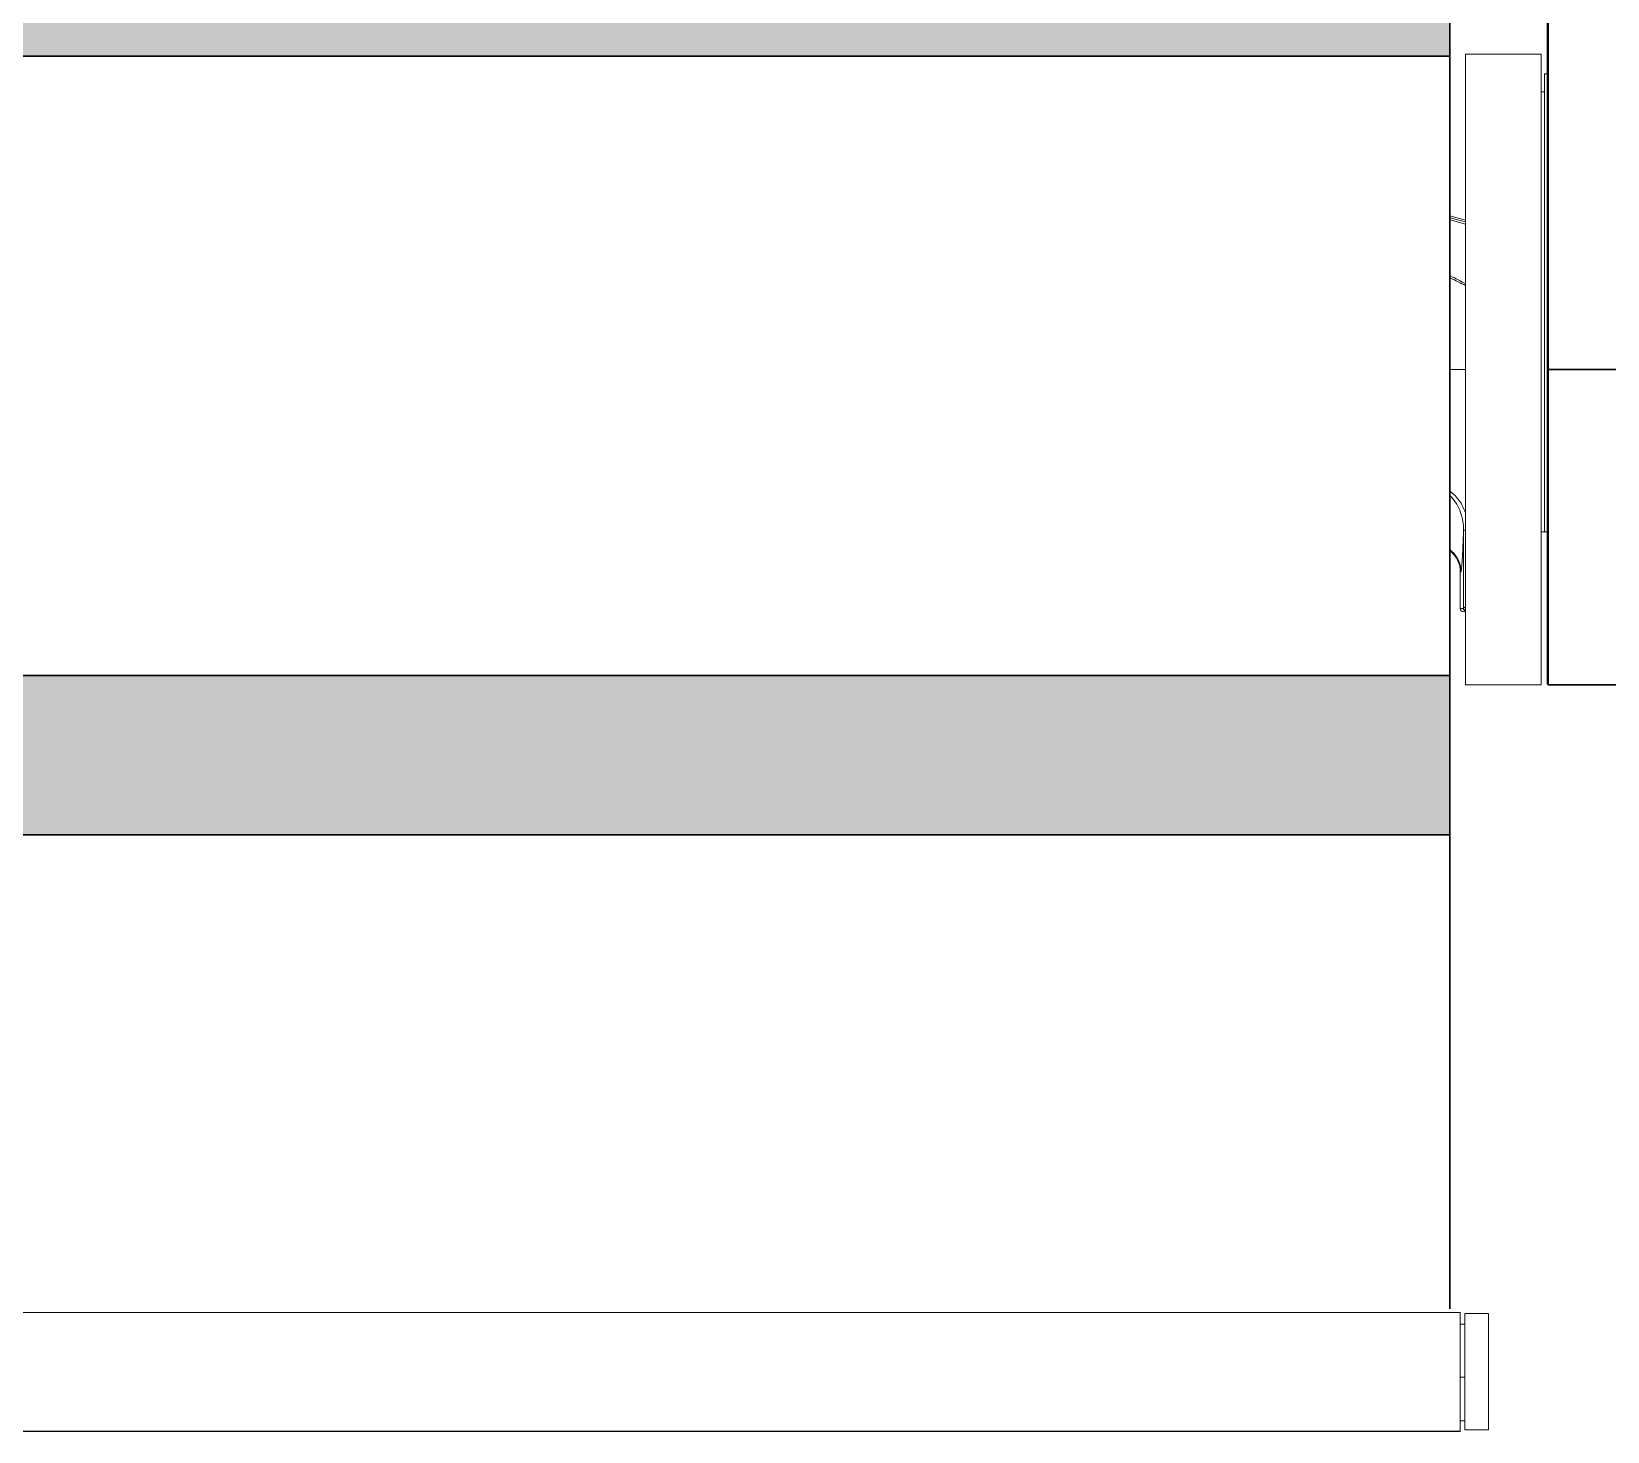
# Model space of a CAD drawing. Header units: inches. Extents: x 14.4 to 54.4, y 6.4 to 13.6.
# Drawn here: x 29.38 to 34.38, y 6.367 to 10.808 of the extents above; entities that cross this region are included whole.
import ezdxf

# ---------------------------------------------------------------- set-up
doc = ezdxf.new("R2010")
doc.units = ezdxf.units.IN
doc.header["$MEASUREMENT"] = 0
doc.layers.get('0').update_dxf_attribs({"true_color": 0xc2ced6})
for name, color, linetype, lineweight in [('FABRIC-ROLL', 7, 'Continuous', 30), ('HEMBAR', 7, 'Continuous', 9), ('HEMBAR-ENDCAP', 7, 'Continuous', 9), ('SHADE-BRACKET', 7, 'Continuous', 30), ('SUB-BRACKET', 7, 'Continuous', 18)]:
    doc.layers.add(name, color=color, linetype=linetype, lineweight=lineweight)

# ---------------------------------------------------------------- blocks, each defined once
blk = doc.blocks.new('HEMBAR-END-CAP2-085586')
at = {"layer": 'HEMBAR-ENDCAP', "lineweight": 0}
for p, q in [((24.0761, 9.2067), (24.0761, 9.2052)), ((24.1136, 9.2067), (24.0761, 9.2067)), ((24.0761, 9.1187), (24.0761, 9.2052)), ((24.1136, 9.2067), (24.1136, 9.2052)), ((24.1136, 9.1187), (24.1136, 9.2052)), ((24.0761, 9.1897), (24.0686, 9.1897)), ((24.0761, 9.1057), (24.0686, 9.1057)), ((24.0761, 9.1187), (24.0761, 9.1142)), ((24.0761, 9.0272), (24.0761, 9.1142)), ((24.1136, 9.1187), (24.1136, 9.1142)), ((24.1136, 9.0272), (24.1136, 9.1142)), ((24.0761, 9.0362), (24.0686, 9.0362)), ((24.0761, 9.0272), (24.0761, 9.0222)), ((24.1136, 9.0272), (24.1136, 9.0222)), ((24.1136, 9.0222), (24.0761, 9.0222))]:
    blk.add_line(p, q, dxfattribs=at)
blk = doc.blocks.new('HEMBAR-END-CAPS-085586')
blk.add_blockref('HEMBAR-END-CAP2-085586', (0, 0))
blk = doc.blocks.new('HEMBAR1-085586')
at = {"layer": 'HEMBAR', "lineweight": 0}
for p, q in [((24.0686, 9.2079), (14.5686, 9.2079)), ((24.0686, 9.2079), (24.0686, 9.2063)), ((24.0686, 9.1212), (24.0686, 9.2063)), ((24.0686, 9.1212), (24.0686, 9.114)), ((24.0686, 9.0272), (24.0686, 9.114)), ((24.0686, 9.0272), (24.0686, 9.0197)), ((24.0686, 9.0197), (14.5686, 9.0197)), ((24.0686, 9.0194), (14.5686, 9.0194)), ((24.0686, 9.0197), (24.0686, 9.0194))]:
    blk.add_line(p, q, dxfattribs=at)
blk = doc.blocks.new('HEMBAR-085586')
at = {"layer": 'FABRIC-ROLL', "lineweight": 0}
blk.add_blockref('HEMBAR1-085586', (0, 0), dxfattribs=at)
blk = doc.blocks.new('FABRIC-ROLL1-085586')
at = {"layer": 'FABRIC-ROLL', "transparency": 33554559, "extrusion": (0, 0, -1)}
h = blk.add_hatch(color=254, dxfattribs=at)
h.paths.add_polyline_path([(-23.4994, -1.128), (-23.4994, -1.6339), (-4.4994, -1.6339), (-4.4994, -1.128)])
h.paths.add_polyline_path([(-23.4994, 1.3425), (-23.4994, 0.8366), (-4.4994, 0.8366), (-4.4994, 1.3425)])
at = {"layer": 'FABRIC-ROLL', "linetype": 'Continuous'}
for p, q in [((23.4994, 0.8366), (23.4994, 1.3425)), ((4.4994, 0.8366), (23.4994, 0.8366)), ((23.4994, 0.8366), (23.4994, -1.128)), ((23.4994, -1.128), (4.4994, -1.128)), ((23.4994, -1.6339), (23.4994, -1.128)), ((4.4994, -1.6339), (23.4994, -1.6339)), ((23.4994, -1.6339), (23.4994, -3.1373))]:
    blk.add_line(p, q, dxfattribs=at)
at = {"layer": 'FABRIC-ROLL', "extrusion": (-1.8831e-34, 2.4935e-33, -1)}
for p, q in [((23.4994, 0.8366), (23.4994, 1.3425)), ((4.4994, 0.8366), (23.4994, 0.8366)), ((23.4994, -1.128), (4.4994, -1.128)), ((23.4994, -1.6339), (23.4994, -1.128)), ((4.4994, -1.6339), (23.4994, -1.6339))]:
    blk.add_line(p, q, dxfattribs=at)
blk = doc.blocks.new('CENTER-SHADE-BRACKET-085586')
at = {"layer": 'SHADE-BRACKET', "linetype": 'Continuous'}
for p, q in [((33.4396, 11.7338), (33.4416, 11.7358)), ((33.4396, 11.7338), (33.4396, 11.6758)), ((33.4396, 11.7338), (34.189, 11.7338)), ((33.4416, 11.7358), (34.1909, 11.7358)), ((33.6276, 11.7358), (33.6276, 11.6758)), ((34.1816, 11.6758), (34.1816, 11.7358)), ((34.1916, 11.7358), (34.1896, 11.7338)), ((34.1896, 11.7338), (34.1896, 8.7378)), ((34.1916, 11.7358), (34.1916, 8.7358)), ((34.1916, 11.7358), (34.5876, 11.7358)), ((34.5876, 8.7358), (34.5876, 11.7358)), ((34.5896, 11.7338), (34.5876, 11.7358)), ((35.3376, 11.7358), (34.5884, 11.7358)), ((34.5896, 8.7378), (34.5896, 11.7338)), ((35.3396, 11.7338), (34.5902, 11.7338)), ((34.5976, 11.7358), (34.5976, 11.6758)), ((35.1516, 11.6758), (35.1516, 11.7358)), ((35.3376, 11.7358), (35.3396, 11.7338)), ((35.3396, 11.6758), (35.3396, 11.7338)), ((34.1896, 9.7358), (34.5896, 9.7358)), ((34.1896, 8.7378), (34.1916, 8.7358)), ((34.1916, 8.7358), (34.5876, 8.7358)), ((34.5896, 8.7378), (34.5876, 8.7358))]:
    blk.add_line(p, q, dxfattribs=at)
blk = doc.blocks.new('SUB-BRACKETS-085586')
at = {"layer": 'SUB-BRACKET', "linetype": 'Continuous'}
for p, q in [((33.9296, 10.7358), (33.9296, 8.7358)), ((33.9296, 10.7358), (34.1696, 10.7358)), ((34.1696, 8.7358), (34.1696, 10.7358)), ((34.1796, 10.6733), (34.1796, 9.2208)), ((34.1896, 10.6733), (34.1796, 10.6733)), ((34.1796, 10.6168), (34.1696, 10.6168)), ((33.9296, 10.2093), (33.88, 10.2226)), ((33.9296, 10.2038), (33.88, 10.2169)), ((33.881, 10.2099), (33.88, 10.2102)), ((33.9296, 10.1968), (33.881, 10.2099)), ((33.8819, 10.0319), (33.88, 10.0328)), ((33.88, 10.0262), (33.8821, 10.0253)), ((33.8819, 10.0319), (33.8801, 10.0328)), ((33.8801, 10.0263), (33.8821, 10.0253)), ((33.88, 9.7358), (33.9296, 9.7358)), ((33.923, 9.2261), (33.9229, 8.9796)), ((33.9296, 9.2257), (33.923, 9.2261)), ((34.1896, 9.2208), (34.1696, 9.2208)), ((33.9126, 9.0933), (33.915, 9.0949)), ((33.9126, 8.9775), (33.9126, 9.0933)), ((33.9126, 8.9775), (33.9228, 8.9779)), ((33.9229, 8.9796), (33.9228, 8.9779)), ((33.923, 8.9675), (33.9296, 8.9677)), ((33.9296, 8.7358), (34.1696, 8.7358))]:
    blk.add_line(p, q, dxfattribs=at)
for centre, radius, start, end in [((32.9627, 8.1356), 2.1073, 62.6875, 64.1393), ((32.9686, 8.1221), 2.1111, 62.9184, 64.3603), ((33.8304, 9.2736), 0.0904, 54.9854, 56.6421), ((33.8226, 9.2704), 0.0867, 47.6767, 48.3408), ((33.822, 9.2697), 0.0875, 47.4881, 47.6774), ((33.8214, 9.2691), 0.0884, 46.779, 47.4872), ((33.8207, 9.2684), 0.0894, 46.5419, 46.7799), ((33.8199, 9.2675), 0.0906, 45.7211, 46.5407), ((33.829, 9.2716), 0.0928, 53.7251, 54.987), ((33.8192, 9.2667), 0.0917, 45.5524, 45.7224), ((33.8183, 9.2658), 0.093, 44.6032, 45.5506), ((33.8281, 9.2703), 0.0945, 53.083, 53.7269), ((33.8279, 9.0936), 0.0846, 51.4338, 51.9086), ((33.8299, 9.0947), 0.0851, 52.0692, 53.7331), ((33.8279, 9.0936), 0.0846, 51.0588, 51.4337), ((33.8278, 9.0935), 0.0848, 49.2259, 51.0583), ((33.83, 9.0948), 0.0849, 51.4237, 52.0689), ((33.83, 9.0948), 0.085, 49.6522, 51.4232), ((33.8277, 9.0933), 0.085, 359.9971, 49.2297), ((33.83, 9.0947), 0.085, 0.1451, 49.6771), ((33.9226, 8.9775), 0.01, 180.0107, 272.011), ((33.9329, 8.9779), 0.0101, 180.4376, 247.3227), ((33.9328, 8.9779), 0.00998, 247.3564, 251.2459)]:
    blk.add_arc(centre, radius, start, end, dxfattribs=at)
for points, knots in [([(33.8845, 9.3311), (33.8878, 9.3277), (33.8939, 9.3205), (33.9044, 9.3046), (33.9123, 9.2871), (33.9179, 9.2687), (33.9218, 9.25), (33.9231, 9.2356), (33.923, 9.2261)], [0, 0, 0, 0, 0.123772, 0.248341, 0.498459, 0.624069, 0.749668, 1, 1, 1, 1]), ([(33.8848, 9.3458), (33.8957, 9.3376), (33.9095, 9.3218), (33.9227, 9.2978), (33.9277, 9.285), (33.9298, 9.2784)], [0, 0, 0, 0, 0.498931, 0.749455, 1, 1, 1, 1]), ([(33.923, 9.2261), (33.9225, 9.2102), (33.9217, 9.1876), (33.9203, 9.159), (33.9193, 9.1412), (33.9183, 9.1259), (33.9173, 9.1132), (33.9162, 9.1032), (33.9154, 9.0973), (33.915, 9.0949)], [0, 0, 0, 0, 0.362284, 0.516816, 0.652695, 0.769372, 0.866392, 0.943355, 1, 1, 1, 1]), ([(33.9296, 8.9815), (33.9287, 8.9814), (33.9274, 8.9813), (33.9258, 8.9809), (33.9248, 8.9807), (33.924, 8.9805), (33.9234, 8.9802), (33.923, 8.9799), (33.9229, 8.9797), (33.9229, 8.9796)], [0, 0, 0, 0, 0.387797, 0.550374, 0.68909, 0.802855, 0.891253, 0.955349, 1, 1, 1, 1]), ([(33.9296, 8.9712), (33.9286, 8.9715), (33.9268, 8.9724), (33.9246, 8.9745), (33.9232, 8.977), (33.9229, 8.9788), (33.9229, 8.9796)], [0, 0, 0, 0, 0.266368, 0.529341, 0.776175, 1, 1, 1, 1])]:
    blk.add_open_spline(points, degree=3, knots=knots, dxfattribs=at)
blk = doc.blocks.new('ROLL-085586')
for name, p in [('SUB-BRACKETS-085586', (0, 0)), ('CENTER-SHADE-BRACKET-085586', (0, 0)), ('FABRIC-ROLL1-085586', (10.3806, 9.8933))]:
    blk.add_blockref(name, p)
at = {"xscale": 2, "yscale": 2, "zscale": 2}
blk.add_blockref('HEMBAR-END-CAPS-085586', (-14.2246, -11.6716), dxfattribs=at)
at = {"layer": 'FABRIC-ROLL', "lineweight": 0, "xscale": 2, "yscale": 2, "zscale": 2}
blk.add_blockref('HEMBAR-085586', (-14.2246, -11.6716), dxfattribs=at)
blk = doc.blocks.new('SYSTEM-085586')
blk.add_blockref('ROLL-085586', (0, 0))

msp = doc.modelspace()

# ---------------------------------------------------------------- block references
msp.add_blockref('SYSTEM-085586', (0, 0))

doc.saveas('drawing.dxf')
